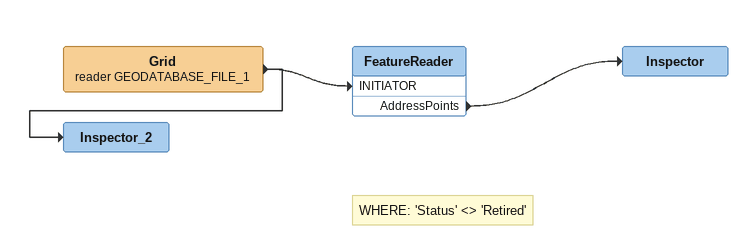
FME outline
Grid (reader GEODATABASE_FILE_1)
    -> FeatureReader [INITIATOR]
    -> Inspector_2
Note: WHERE: 'Status' <> 'Retired'
FeatureReader
    AddressPoints -> Inspector
Inspector
Inspector_2
